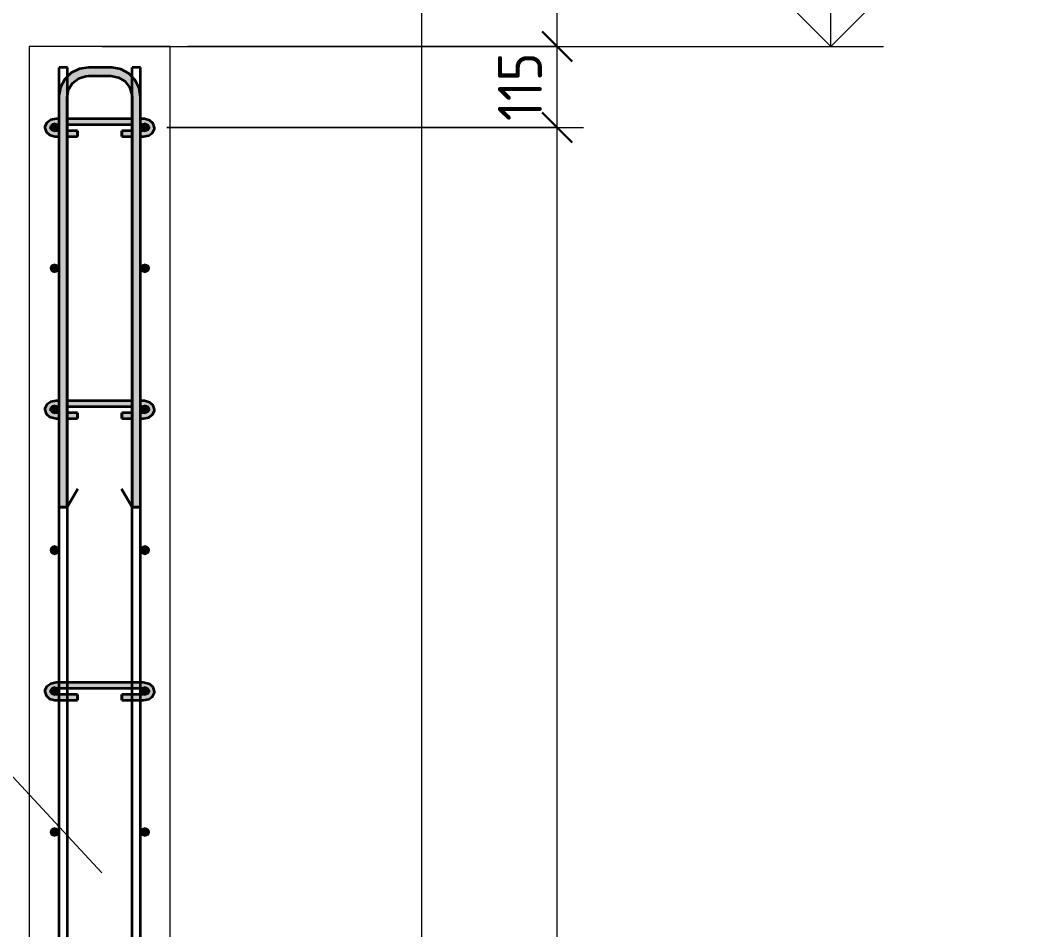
# Model space of a CAD drawing. Header units: millimetres. Extents: x 30199 to 69236, y -5153 to 33423.
# Drawn here: x 64281 to 65714, y -519 to 772 of the extents above; entities that cross this region are included whole.
import ezdxf

# ---------------------------------------------------------------- set-up
doc = ezdxf.new("R2010")
doc.units = ezdxf.units.MM
for name, color, linetype, lineweight in [('AA_Dim', 7, 'Continuous', 9), ('AA_Dim-25', 7, 'Continuous', 9), ('AA_Oformlenie', 7, 'Continuous', 9), ('AA_Vinoska', 7, 'Continuous', 9), ('AA_Visotnaya otmetka', 7, 'Continuous', 9), ('AF_Stena_Опалубка', 253, 'Continuous', 20), ('KR_Armatura', 7, 'Continuous', 20), ('KR_Armatura_Tonkie', 7, 'Continuous', 20)]:
    doc.layers.add(name, color=color, linetype=linetype, lineweight=lineweight)
doc.styles.add('ISOCPEUR_1', font='isocpeur.ttf', dxfattribs={"width": 0.9, "height": 62.5})
doc.dimstyles.new('05_Округл_1мм__прозр_', dxfattribs={"dimscale": 304.8, "dimtxt": 62.248823, "dimasz": 0.139436, "dimexe": 0.123031, "dimexo": 0.082021, "dimgap": 0.008202, "dimtad": 1, "dimdec": 0, "dimdsep": 46, "dimtxsty": 'ISOCPEUR_1', "dimblk1": 'OBLIQUE', "dimblk2": 'OBLIQUE', "dimsah": 1, "dimcen": 0.09, "dimdle": 0.123031, "dimazin": 0, "dimtfac": 1, "dimtdec": 4, "dimtix": 1, "dimtmove": 0, "dimatfit": 3, "dimfxl": 1, "dimtvp": 1, "dimtolj": 1, "dimtzin": 0, "dimlwd": 18, "dimlwe": 18, "dimarcsym": 2})

# ---------------------------------------------------------------- blocks, each defined once
blk = doc.blocks.new('261_Шпилька массив _НесАрм_РабПлоск_ - 8 А240-4175036-2-2 Армирование')
at = {"layer": 'KR_Armatura_Tonkie', "lineweight": 35}
for points in [[(32243.2, 608.2), (32243.2, 615), (32237, 616.5), (32235.6, 618.2), (32235.2, 619.5), (32236.2, 622.3), (32239.3, 624.4), (32243.2, 625.2), (32243.2, 632), (32236.5, 630.8), (32234.3, 629.7), (32230.7, 626.6), (32228.4, 623.8), (32227.2, 619.5), (32228.4, 615.2), (32231.8, 611.5), (32237.3, 609), (32239.3, 608.7)], [(32367, 608.2), (32373.1, 609.1), (32378.3, 611.5), (32381.8, 615.2), (32383, 619.5), (32381.8, 623.8), (32379.4, 627.4), (32374.5, 630.5), (32367, 631.9), (32367, 625.2), (32371, 624.4), (32373.9, 622.3), (32374.9, 619.3), (32374.4, 617.9), (32372.4, 616.3), (32367, 614.9), (32367, 609)], [(32243.2, 208.2), (32243.2, 215), (32237, 216.5), (32235.6, 218.2), (32235.2, 219.5), (32236.2, 222.3), (32239.3, 224.4), (32243.2, 225.2), (32243.2, 232), (32237.1, 231), (32234.3, 229.7), (32230.7, 226.6), (32228.4, 223.8), (32227.2, 219.5), (32228.4, 215.2), (32231.8, 211.5), (32237, 209.1), (32239.3, 208.7)], [(32367, 208.2), (32373.1, 209.1), (32378.3, 211.5), (32381.8, 215.2), (32383, 219.5), (32381.8, 223.8), (32379.4, 227.4), (32374.5, 230.5), (32367, 231.9), (32367, 225.2), (32371, 224.4), (32373.9, 222.3), (32374.9, 219.3), (32374.4, 217.9), (32372.4, 216.3), (32367, 214.9), (32367, 209)], [(32243.2, -191.8), (32243.2, -185), (32237, -183.5), (32235.6, -181.8), (32235.2, -180.5), (32236.2, -177.7), (32239.3, -175.6), (32243.2, -174.8), (32243.2, -168), (32237.1, -169), (32234.3, -170.3), (32230.7, -173.4), (32228.4, -176.2), (32227.2, -180.5), (32228.4, -184.8), (32231.8, -188.5), (32237, -190.9), (32239.3, -191.3)], [(32246.9, -174.8), (32367, -174.8), (32367, -168), (32243.2, -168.1), (32243.2, -174.8), (32244.4, -174.8)], [(32367, -191.8), (32373.1, -190.9), (32378.3, -188.5), (32381.8, -184.8), (32383, -180.5), (32381.8, -176.2), (32379.4, -172.6), (32374.5, -169.5), (32367, -168.1), (32367, -174.8), (32371, -175.6), (32374.1, -178.1), (32374.9, -180.7), (32374.4, -182.1), (32372.4, -183.7), (32367, -185.1), (32367, -191)], [(32363, -176), (32367, -175.9), (32367, -174.8), (32243.2, -174.8), (32243.2, -176), (32351, -176)], [(32273.5, -191.8), (32273.5, -185), (32243.2, -185.1), (32243.2, -191.8), (32259.5, -191.8)], [(32367, -191.8), (32367, -185), (32336.7, -185.1), (32336.7, -191.8), (32363, -191.8)], [(32259.5, -193), (32273.5, -192.8), (32273.5, -191.8), (32243.2, -191.8), (32243.2, -193), (32253.9, -193)], [(32363, -193), (32367, -192.8), (32367, -191.8), (32336.7, -191.8), (32336.7, -193), (32351, -193)]]:
    blk.add_hatch(color=256, dxfattribs=at).paths.add_polyline_path(points)
h = blk.add_hatch(color=256, dxfattribs=at)
h.paths.add_polyline_path([(32283.1, 625.2), (32351, 625.3), (32351, 632), (32259, 631.8), (32259, 625.2), (32259.5, 625.2)])
h.paths.add_polyline_path([(32363, 625.2), (32367, 625.2), (32367, 632), (32363, 631.9), (32363, 625.2)])
h.paths.add_polyline_path([(32246.9, 625.2), (32247, 625.2), (32247, 632), (32243.2, 631.9), (32243.2, 625.2), (32244.4, 625.2)])
h = blk.add_hatch(color=256, dxfattribs=at)
h.paths.add_polyline_path([(32243.2, 607), (32243.2, 608.2), (32237, 609.1), (32231.8, 611.5), (32233.5, 610), (32235.6, 608.7), (32237.1, 608), (32239.7, 607.6)])
h.paths.add_polyline_path([(32235.7, 621), (32237, 622.6), (32243.2, 624.1), (32243.2, 625.2), (32239.2, 624.4), (32236.2, 622.3), (32236, 621.7)])
h = blk.add_hatch(color=256, dxfattribs=at)
h.paths.add_polyline_path([(32283.1, 624), (32351, 624.2), (32351, 625.2), (32259, 625.1), (32259, 624), (32259.5, 624)])
h.paths.add_polyline_path([(32367, 624), (32367, 625.2), (32363, 625.2), (32363, 624)])
h.paths.add_polyline_path([(32243.2, 624), (32247, 624.1), (32246.9, 625.2), (32243.2, 625.2), (32243.2, 624.1)])
h = blk.add_hatch(color=256, dxfattribs=at)
h.paths.add_polyline_path([(32367, 607), (32374.5, 608.5), (32379.4, 611.6), (32381.8, 615.2), (32378.3, 611.5), (32373.1, 609.1), (32367, 608.2), (32367, 607.2)])
h.paths.add_polyline_path([(32374.2, 621.4), (32373.9, 622.3), (32370.3, 624.5), (32367, 625.2), (32367, 624), (32367.6, 623.9), (32374, 621.5)])
h = blk.add_hatch(color=256, dxfattribs=at)
h.paths.add_polyline_path([(32259.5, 608.2), (32273.5, 608.2), (32273.5, 615), (32259, 614.9), (32259, 608.2)])
h.paths.add_polyline_path([(32243.2, 608.2), (32247, 608.3), (32247, 615), (32243.2, 614.9), (32243.2, 609)])
h = blk.add_hatch(color=256, dxfattribs=at)
h.paths.add_polyline_path([(32273.5, 607), (32273.5, 608.2), (32259, 608.2), (32259, 607), (32259.5, 607)])
h.paths.add_polyline_path([(32243.2, 607), (32247, 607.2), (32247, 608.2), (32243.2, 608.2), (32243.2, 607.2)])
h = blk.add_hatch(color=256, dxfattribs=at)
h.paths.add_polyline_path([(32367, 608.2), (32367, 615), (32363, 614.8), (32363, 608.2)])
h.paths.add_polyline_path([(32351, 608.2), (32351, 608.2), (32351, 615), (32336.7, 614.9), (32336.7, 608.2), (32341.6, 608.2)])
h = blk.add_hatch(color=256, dxfattribs=at)
h.paths.add_polyline_path([(32341.6, 607), (32351, 607.2), (32351, 608.2), (32336.7, 608.2), (32336.7, 607)])
h.paths.add_polyline_path([(32367, 607), (32367, 608.2), (32363, 608.1), (32363, 607)])
h = blk.add_hatch(color=256, dxfattribs=at)
h.paths.add_polyline_path([(32283.1, 225.2), (32351, 225.3), (32351, 232), (32259, 231.8), (32259, 225.2), (32259.5, 225.2)])
h.paths.add_polyline_path([(32247, 225.2), (32247, 232), (32243.2, 231.9), (32243.2, 225.2), (32246.9, 225.2)])
h.paths.add_polyline_path([(32367, 225.2), (32367, 232), (32363, 231.9), (32363, 225.2)])
h = blk.add_hatch(color=256, dxfattribs=at)
h.paths.add_polyline_path([(32243.2, 207), (32243.2, 208.2), (32237, 209.1), (32231.8, 211.5), (32231.1, 211.9), (32235.6, 208.7), (32237.1, 208), (32239.7, 207.6)])
h.paths.add_polyline_path([(32235.7, 221), (32237, 222.6), (32243.2, 224.1), (32243.2, 225.2), (32239.2, 224.4), (32236.2, 222.3), (32236, 221.7)])
h = blk.add_hatch(color=256, dxfattribs=at)
h.paths.add_polyline_path([(32283.1, 224), (32351, 224.2), (32351, 225.2), (32259, 225.1), (32259, 224), (32259.5, 224)])
h.paths.add_polyline_path([(32367, 224), (32367, 225.2), (32363, 225.2), (32363, 224)])
h.paths.add_polyline_path([(32243.2, 224), (32247, 224.1), (32246.9, 225.2), (32243.2, 225.2), (32243.2, 224.1)])
h = blk.add_hatch(color=256, dxfattribs=at)
h.paths.add_polyline_path([(32259.5, 208.2), (32273.5, 208.2), (32273.5, 215), (32259, 214.9), (32259, 208.2)])
h.paths.add_polyline_path([(32247, 208.2), (32247, 215), (32243.2, 214.9), (32243.2, 208.2)])
h = blk.add_hatch(color=256, dxfattribs=at)
h.paths.add_polyline_path([(32351, 208.2), (32351, 208.2), (32351, 215), (32336.7, 214.9), (32336.7, 208.2), (32341.6, 208.2)])
h.paths.add_polyline_path([(32363, 208.2), (32367, 208.2), (32367, 215), (32363, 214.8), (32363, 208.9)])
h = blk.add_hatch(color=256, dxfattribs=at)
h.paths.add_polyline_path([(32367, 207), (32374.5, 208.5), (32379.4, 211.6), (32381.8, 215.2), (32378.3, 211.5), (32373.1, 209.1), (32367, 208.2), (32367, 207.2)])
h.paths.add_polyline_path([(32374.2, 221.4), (32373.9, 222.3), (32370.3, 224.5), (32367, 225.2), (32367, 224), (32367.6, 223.9), (32374, 221.5)])
h = blk.add_hatch(color=256, dxfattribs=at)
h.paths.add_polyline_path([(32259.5, 207), (32273.5, 207.2), (32273.5, 208.2), (32259, 208.2), (32259, 207)])
h.paths.add_polyline_path([(32243.2, 207), (32247, 207.2), (32247, 208.2), (32243.2, 208.2), (32243.2, 207.2)])
h = blk.add_hatch(color=256, dxfattribs=at)
h.paths.add_polyline_path([(32351, 207), (32351, 208.2), (32336.7, 208.2), (32336.7, 207), (32351, 207)])
h.paths.add_polyline_path([(32367, 207), (32367, 208.2), (32363, 208.1), (32363, 207)])
h = blk.add_hatch(color=256, dxfattribs=at)
h.paths.add_polyline_path([(32243.2, -193), (32243.2, -191.8), (32237, -190.9), (32231.8, -188.5), (32231.1, -188.1), (32235.6, -191.3), (32237.1, -192), (32239.7, -192.4)])
h.paths.add_polyline_path([(32235.7, -179), (32237, -177.4), (32243.2, -175.9), (32243.2, -174.8), (32239.2, -175.6), (32236.1, -178.1)])
h = blk.add_hatch(color=256, dxfattribs=at)
h.paths.add_polyline_path([(32367, -193), (32374.5, -191.5), (32379.4, -188.4), (32381.8, -184.8), (32378.3, -188.5), (32373.1, -190.9), (32367, -191.8), (32367, -192.8)])
h.paths.add_polyline_path([(32374.2, -178.6), (32373.9, -177.7), (32370.3, -175.5), (32367, -174.8), (32367, -176), (32367.6, -176.1), (32373.9, -178.5)])
for p, q in [((32247, 632), (32243.2, 632)), ((32259.5, 632), (32259, 632)), ((32351, 632), (32259.5, 632)), ((32367, 632), (32363, 632)), ((32243.2, 624), (32247, 624)), ((32259, 624), (32259.5, 624)), ((32259.5, 624), (32351, 624)), ((32363, 624), (32367, 624)), ((32247, 615), (32243.2, 615)), ((32243.2, 607), (32247, 607)), ((32259.5, 615), (32259, 615)), ((32259, 607), (32259.5, 607)), ((32273.5, 615), (32259.5, 615)), ((32259.5, 607), (32273.5, 607)), ((32273.5, 615), (32273.5, 608.2)), ((32273.5, 613.8), (32273.5, 614.9)), ((32273.5, 610), (32273.5, 613.8)), ((32273.5, 607.2), (32273.5, 610)), ((32273.5, 608.2), (32273.5, 607)), ((32351, 615), (32336.7, 615)), ((32336.7, 608.2), (32336.7, 615)), ((32336.7, 614.9), (32336.7, 613.8)), ((32336.7, 613.8), (32336.7, 607.2)), ((32336.7, 607), (32336.7, 608.2)), ((32336.7, 607), (32351, 607)), ((32367, 615), (32363, 615)), ((32363, 607), (32367, 607)), ((32247.1, 232), (32243.2, 232)), ((32259.5, 232), (32259, 232)), ((32351, 232), (32259.5, 232)), ((32367, 232), (32363, 232)), ((32243.2, 224), (32247, 224)), ((32247, 215), (32243.2, 215)), ((32259, 224), (32259.5, 224)), ((32259.5, 215), (32259, 215)), ((32259.5, 224), (32351, 224)), ((32273.5, 215), (32259.5, 215)), ((32273.5, 215), (32273.5, 208.2)), ((32351, 215), (32336.7, 215)), ((32336.7, 208.2), (32336.7, 215)), ((32363, 224), (32367, 224)), ((32367, 215), (32363, 215)), ((32243.2, 207), (32247, 207)), ((32259, 207), (32259.5, 207)), ((32259.5, 207), (32273.5, 207)), ((32273.5, 213.8), (32273.5, 214.9)), ((32273.5, 207.2), (32273.5, 213.8)), ((32273.5, 208.2), (32273.5, 207)), ((32336.7, 214.9), (32336.7, 213.8)), ((32336.7, 213.8), (32336.7, 207.2)), ((32336.7, 207), (32336.7, 208.2)), ((32336.7, 207), (32351, 207)), ((32363, 207), (32367, 207)), ((32247.5, -168), (32243.2, -168)), ((32259.5, -168), (32247.5, -168)), ((32351, -168), (32259.5, -168)), ((32363, -168), (32351, -168)), ((32367, -168), (32363, -168)), ((32243.2, -176), (32247.5, -176)), ((32247.5, -185), (32243.2, -185)), ((32247.5, -176), (32259.5, -176)), ((32259.5, -185), (32247.5, -185)), ((32259.5, -176), (32351, -176)), ((32273.5, -185), (32259.5, -185)), ((32273.5, -185), (32273.5, -191.8)), ((32273.5, -186.2), (32273.5, -185.1)), ((32273.5, -192.8), (32273.5, -186.2)), ((32351, -185), (32336.7, -185)), ((32336.7, -191.8), (32336.7, -185)), ((32336.7, -185.1), (32336.7, -186.2)), ((32336.7, -186.2), (32336.7, -192.8)), ((32351, -176), (32363, -176)), ((32363, -185), (32351, -185)), ((32363, -176), (32367, -176)), ((32367, -185), (32363, -185)), ((32243.2, -193), (32247.5, -193)), ((32247.5, -193), (32259.5, -193)), ((32259.5, -193), (32273.5, -193)), ((32273.5, -191.8), (32273.5, -193)), ((32336.7, -193), (32336.7, -191.8)), ((32336.7, -193), (32351, -193)), ((32351, -193), (32363, -193)), ((32363, -193), (32367, -193))]:
    blk.add_line(p, q, dxfattribs=at)
at = {"layer": 'KR_Armatura_Tonkie', "lineweight": 35, "flags": 128}
for points in [[(32243.2, 632), (32235.6, 630.5), (32230, 626.6), (32227.3, 621.1), (32227.2, 619.5)], [(32383, 619.5), (32381.1, 625.4), (32376.1, 629.8), (32368.9, 631.9), (32367, 632)], [(32227.2, 619.5), (32229, 613.6), (32234, 609.2), (32241.3, 607.1), (32243.2, 607)], [(32235.2, 619.5), (32236.1, 621.5), (32239.9, 623.6), (32243.2, 624)], [(32243.2, 615), (32238.1, 616.1), (32235.5, 618.3), (32235.2, 619.5)], [(32367, 624), (32372, 622.9), (32374.7, 620.7), (32375, 619.5)], [(32367, 607), (32374.6, 608.5), (32380.2, 612.4), (32382.9, 617.9), (32383, 619.5)], [(32375, 619.5), (32374, 617.5), (32370.3, 615.5), (32367, 615)], [(32243.2, 232), (32235.6, 230.5), (32230, 226.6), (32227.3, 221.1), (32227.2, 219.5)], [(32383, 219.5), (32381.1, 225.4), (32376.1, 229.8), (32368.9, 231.9), (32367, 232)], [(32227.2, 219.5), (32229, 213.6), (32234, 209.2), (32241.3, 207.1), (32243.2, 207)], [(32235.2, 219.5), (32236.1, 221.5), (32239.9, 223.6), (32243.2, 224)], [(32243.2, 215), (32238.1, 216.1), (32235.5, 218.3), (32235.2, 219.5)], [(32367, 224), (32372, 222.9), (32374.7, 220.7), (32375, 219.5)], [(32367, 207), (32374.6, 208.5), (32380.2, 212.4), (32382.9, 217.9), (32383, 219.5)], [(32375, 219.5), (32374, 217.5), (32370.3, 215.5), (32367, 215)], [(32243.2, -168), (32235.6, -169.5), (32230, -173.4), (32227.3, -178.9), (32227.2, -180.5)], [(32383, -180.5), (32381.1, -174.6), (32376.1, -170.2), (32368.9, -168.1), (32367, -168)], [(32227.2, -180.5), (32229, -186.4), (32234, -190.8), (32241.3, -192.9), (32243.2, -193)], [(32235.2, -180.5), (32236.1, -178.5), (32239.9, -176.4), (32243.2, -176)], [(32243.2, -185), (32238.1, -183.9), (32235.5, -181.7), (32235.2, -180.5)], [(32367, -176), (32372, -177.1), (32374.7, -179.3), (32375, -180.5)], [(32367, -193), (32374.6, -191.5), (32380.2, -187.6), (32382.9, -182.1), (32383, -180.5)], [(32375, -180.5), (32374, -182.5), (32370.3, -184.5), (32367, -185)]]:
    blk.add_lwpolyline(points, dxfattribs=at)
blk = doc.blocks.new('350_Стержень П торец СК-СГ _НесАрм_РабПлоск_ - 350_Стержень П торец СК-СГ _НесАрм_РабПлоск_-4048872-2-2 Армирование')
at = {"layer": 'KR_Armatura_Tonkie', "lineweight": 35}
for points in [[(32253, 663), (32259, 663), (32260, 670.8), (32263.1, 678.2), (32267.8, 684.2), (32274.3, 689.1), (32281.3, 692), (32289, 693.2), (32289, 705), (32278.1, 703.6), (32267.7, 699.2), (32259.3, 692.7), (32252.6, 684), (32248.4, 673.9), (32247.2, 663), (32251.4, 663)], [(32313, 693), (32321, 693.2), (32321, 705), (32289, 704.8), (32289, 693), (32312.4, 693)], [(32358.6, 663), (32363, 663.1), (32361.6, 673.9), (32357.4, 684), (32350.7, 692.7), (32341.6, 699.5), (32331.9, 703.6), (32321, 704.8), (32321.2, 693), (32328.8, 692), (32336.2, 688.9), (32342.2, 684.2), (32347.1, 677.7), (32350, 670.7), (32351.2, 663), (32357, 663)], [(32253, 81.1), (32259, 81.1), (32258.8, 663), (32247, 663), (32247.2, 81.1), (32251.4, 81.1)], [(32357, 81.1), (32363, 81.1), (32362.8, 663), (32351, 663), (32351.2, 81.1), (32355.4, 81.1)]]:
    blk.add_hatch(color=256, dxfattribs=at).paths.add_polyline_path(points)
for p, q in [((32321, 705), (32289, 705)), ((32289, 693), (32321, 693)), ((32247, 663), (32247, 81.1)), ((32259, 663), (32259.5, 665.7)), ((32259, 81.1), (32259, 663)), ((32351, 663), (32351, 81.1)), ((32363, 81.1), (32363, 663)), ((32259.5, 82), (32274, 107.1)), ((32351, 81.2), (32336, 107.1)), ((32247.2, 81.1), (32247, 81.1)), ((32259, 81.1), (32247.4, 81.1)), ((32247.4, 81.1), (32258.8, 81.1)), ((32259, 81.1), (32259.5, 82)), ((32363, 81.1), (32351, 81.1)), ((32351.2, 81.1), (32362.8, 81.1))]:
    blk.add_line(p, q, dxfattribs=at)
at = {"layer": 'KR_Armatura_Tonkie', "lineweight": 35, "flags": 128}
for points in [[(32289, 705), (32276.3, 703), (32264.8, 697.3), (32259.5, 692.2)], [(32351, 691.7), (32346.4, 696.4), (32335.1, 702.5), (32322.5, 705), (32321, 705)], [(32259.5, 692.2), (32255.6, 688.4), (32249.4, 677.1), (32247.5, 666.9)], [(32259.5, 665.7), (32261, 673.7), (32266.6, 682.9), (32275.1, 689.6), (32285.5, 692.8), (32289, 693)], [(32321, 693), (32331.7, 691), (32340.9, 685.4), (32347.6, 676.9), (32350.8, 666.5), (32351, 663.2)], [(32363, 663.1), (32361, 675.7), (32355.3, 687.2), (32351, 691.7)], [(32247.5, 666.9), (32247, 664.5), (32247, 663)]]:
    blk.add_lwpolyline(points, dxfattribs=at)
blk = doc.blocks.new('011_Прямоугольник обрыва _ЭлУзла_ - 011_Прямоугольник обрыва _ЭлУзла_-4175773-2-2 Армирование')
at = {"layer": 'AA_Oformlenie'}
blk.add_line((32761.7, 803.8), (32761.7, -1708.5), dxfattribs=at)
blk = doc.blocks.new('DIMBLOCK102-2-2 Армирование')
at = {"layer": 'AA_Dim-25', "lineweight": 30}
for p, q in [((65042.9, 620), (65021.6, 641.2)), ((65042.9, 620), (65064.1, 598.7)), ((65042.9, -2580), (65021.6, -2558.8)), ((65042.9, -2580), (65064.1, -2601.3))]:
    blk.add_line(p, q, dxfattribs=at)
at = {"layer": 'AA_Dim-25', "lineweight": 18}
for p, q in [((64488.5, 620), (65080.4, 620)), ((65042.9, 620), (64488.5, 620)), ((65042.9, -2580), (65042.9, 620)), ((64488.5, -2580), (65080.4, -2580)), ((65042.9, -2580), (64488.5, -2580))]:
    blk.add_line(p, q, dxfattribs=at)
at = {"layer": 'AA_Dim-25', "color": 0, "lineweight": 18, "insert": (64958.7, -1191.9), "char_height": 62.5, "width": 508.525, "attachment_point": 1, "rotation": 90, "line_spacing_factor": 1.149209, "style": 'ISOCPEUR_1'}
blk.add_mtext('200х16=3200', dxfattribs=at)
blk = doc.blocks.new('_Oblique')
at = {"color": 0, "linetype": 'ByBlock', "lineweight": -2}
blk.add_line((-0.5, -0.5), (0.5, 0.5), dxfattribs=at)
blk = doc.blocks.new('DIMBLOCK103-2-2 Армирование')
at = {"layer": 'AA_Dim-25', "lineweight": 30}
for p, q in [((65042.9, 735), (65021.6, 756.2)), ((65042.9, 735), (65064.1, 713.7)), ((65042.9, 620), (65021.6, 641.2)), ((65042.9, 620), (65064.1, 598.7))]:
    blk.add_line(p, q, dxfattribs=at)
at = {"layer": 'AA_Dim-25', "lineweight": 18}
for p, q in [((64518.4, 735), (65080.4, 735)), ((65042.9, 735), (64518.4, 735)), ((65042.9, 620), (65042.9, 735)), ((64488.5, 620), (65080.4, 620)), ((65042.9, 620), (64488.5, 620))]:
    blk.add_line(p, q, dxfattribs=at)
at = {"layer": 'AA_Dim-25', "color": 0, "lineweight": 18, "insert": (64958.7, 629), "char_height": 62.5, "width": 116.357, "attachment_point": 1, "rotation": 90, "line_spacing_factor": 1.149209, "style": 'ISOCPEUR_1'}
blk.add_mtext('115', dxfattribs=at)
blk = doc.blocks.new('DIMBLOCK104-2-2 Армирование')
at = {"layer": 'AA_Dim-25', "lineweight": 30}
for p, q in [((65042.9, 965), (65021.6, 986.2)), ((65042.9, 965), (65064.1, 943.7)), ((65042.9, 735), (65021.6, 756.2)), ((65042.9, 735), (65064.1, 713.7))]:
    blk.add_line(p, q, dxfattribs=at)
at = {"layer": 'AA_Dim-25', "lineweight": 18}
for p, q in [((64518.4, 965), (65080.4, 965)), ((65042.9, 965), (64518.4, 965)), ((65042.9, 735), (65042.9, 965)), ((64518.4, 735), (65080.4, 735)), ((65042.9, 735), (64518.4, 735))]:
    blk.add_line(p, q, dxfattribs=at)
at = {"layer": 'AA_Dim-25', "color": 0, "lineweight": 18, "insert": (64958.7, 790.7), "char_height": 62.5, "width": 142.215, "attachment_point": 1, "rotation": 90, "line_spacing_factor": 1.149209, "style": 'ISOCPEUR_1'}
blk.add_mtext('230', dxfattribs=at)
blk = doc.blocks.new('Высотные отметки - Стрелка вверх-400292-2-2 Армирование')
at = {"layer": 'AA_Vinoska'}
for p, q in [((31149.4, -2505), (30866.9, -2505)), ((31149.4, -2630), (31149.4, -2505)), ((31149.4, -2630), (31096.4, -2577)), ((31149.4, -2630), (31202.5, -2577)), ((31224.4, -2630), (31074.4, -2630))]:
    blk.add_line(p, q, dxfattribs=at)

msp = doc.modelspace()

# ---------------------------------------------------------------- hatches: boundary and pattern name
at = {"layer": 'KR_Armatura'}
h = msp.add_hatch(color=256, dxfattribs=at)
edge = h.paths.add_edge_path()
edge.add_arc((64329.3868, 620), 6, 0, 360)
for points in [[(64329.3868, 614), (64334.583, 617), (64334.583, 623), (64329.3868, 626), (64324.1907, 623), (64324.1907, 617), (64327.6154, 615.0227)], [(64457.5082, 614), (64462.7044, 617), (64462.7044, 623), (64457.5082, 626), (64452.3121, 623), (64452.3121, 617)], [(64329.3868, 414), (64334.583, 417), (64334.583, 423), (64329.3868, 426), (64324.1907, 423), (64324.1907, 417)], [(64457.5082, 414), (64462.7044, 417), (64462.7044, 423), (64457.5082, 426), (64452.3121, 423), (64452.3121, 417)], [(64329.3868, 214), (64334.583, 217), (64334.583, 223), (64329.3868, 226), (64324.1907, 223), (64324.1907, 217), (64327.6154, 215.0227)], [(64457.5082, 214), (64462.7044, 217), (64462.7044, 223), (64457.5082, 226), (64452.3121, 223), (64452.3121, 217), (64454.0988, 215.9684)], [(64329.3868, 14), (64334.583, 17), (64334.583, 23), (64329.3868, 26), (64324.1907, 23), (64324.1907, 17)], [(64457.5082, 14), (64462.7044, 17), (64462.7044, 23), (64457.5082, 26), (64452.3121, 23), (64452.3121, 17)], [(64329.3868, -186), (64334.583, -183), (64334.583, -177), (64329.3868, -174), (64324.1907, -177), (64324.1907, -183), (64327.6154, -184.9773)], [(64457.5082, -186), (64462.7044, -183), (64462.7044, -177), (64457.5082, -174), (64452.3121, -177), (64452.3121, -183)], [(64329.3868, -386), (64334.583, -383), (64334.583, -377), (64329.3868, -374), (64324.1907, -377), (64324.1907, -383)], [(64457.5082, -386), (64462.7044, -383), (64462.7044, -377), (64457.5082, -374), (64452.3121, -377), (64452.3121, -383)]]:
    msp.add_hatch(color=256, dxfattribs=at).paths.add_polyline_path(points)
h = msp.add_hatch(color=256, dxfattribs=at)
edge = h.paths.add_edge_path()
edge.add_arc((64457.5082, 620), 6, 0, 360)
h = msp.add_hatch(color=256, dxfattribs=at)
edge = h.paths.add_edge_path()
edge.add_arc((64329.3868, 420), 6, 0, 360)
h = msp.add_hatch(color=256, dxfattribs=at)
edge = h.paths.add_edge_path()
edge.add_arc((64457.5082, 420), 6, 0, 360)
h = msp.add_hatch(color=256, dxfattribs=at)
edge = h.paths.add_edge_path()
edge.add_arc((64329.3868, 220), 6, 0, 360)
h = msp.add_hatch(color=256, dxfattribs=at)
edge = h.paths.add_edge_path()
edge.add_arc((64457.5082, 220), 6, 0, 360)
h = msp.add_hatch(color=256, dxfattribs=at)
edge = h.paths.add_edge_path()
edge.add_arc((64329.3868, 20), 6, 0, 360)
h = msp.add_hatch(color=256, dxfattribs=at)
edge = h.paths.add_edge_path()
edge.add_arc((64457.5082, 20), 6, 0, 360)
h = msp.add_hatch(color=256, dxfattribs=at)
edge = h.paths.add_edge_path()
edge.add_arc((64329.3868, -180), 6, 0, 360)
h = msp.add_hatch(color=256, dxfattribs=at)
edge = h.paths.add_edge_path()
edge.add_arc((64457.5082, -180), 6, 0, 360)
h = msp.add_hatch(color=256, dxfattribs=at)
edge = h.paths.add_edge_path()
edge.add_arc((64329.3868, -380), 6, 0, 360)
h = msp.add_hatch(color=256, dxfattribs=at)
edge = h.paths.add_edge_path()
edge.add_arc((64457.5082, -380), 6, 0, 360)

# ---------------------------------------------------------------- linework, layer by layer
at = {"layer": 'AA_Vinoska'}
msp.add_line((64396.5553, -438.005), (64263.9825, -295.2358), dxfattribs=at)
at = {"layer": 'AA_Visotnaya otmetka'}
for q in [(65431.3116, 734.9996), (64397.0447, 734.9996)]:
    msp.add_line((64397.0447, 734.9996), q, dxfattribs=at)
at = {"layer": 'AF_Stena_Опалубка'}
for p, q in [((64493.3631, 734.9996), (64293.3631, 734.9996)), ((64293.3631, 734.9996), (64293.3631, -2630)), ((64493.3631, -2630), (64493.3631, 734.9996))]:
    msp.add_line(p, q, dxfattribs=at)
at = {"layer": 'KR_Armatura'}
for p, q in [((64329.3868, 626), (64324.1907, 623)), ((64324.1907, 623), (64324.1907, 617)), ((64324.1907, 617), (64327.6154, 615.0227)), ((64334.583, 623), (64329.3868, 626)), ((64329.3868, 614), (64334.583, 617)), ((64334.583, 617), (64334.583, 623)), ((64457.5082, 626), (64452.3121, 623)), ((64452.3121, 623), (64452.3121, 617)), ((64452.3121, 617), (64457.5082, 614)), ((64462.7044, 623), (64457.5082, 626)), ((64457.5082, 614), (64462.7044, 617)), ((64462.7044, 617), (64462.7044, 623)), ((64327.6154, 615.0227), (64329.3868, 614)), ((64329.3868, 426), (64324.1907, 423)), ((64324.1907, 423), (64324.1907, 417)), ((64324.1907, 417), (64329.3868, 414)), ((64334.583, 423), (64329.3868, 426)), ((64329.3868, 414), (64334.583, 417)), ((64334.583, 417), (64334.583, 423)), ((64457.5082, 426), (64452.3121, 423)), ((64452.3121, 423), (64452.3121, 417)), ((64452.3121, 417), (64457.5082, 414)), ((64462.7044, 423), (64457.5082, 426)), ((64457.5082, 414), (64462.7044, 417)), ((64462.7044, 417), (64462.7044, 423)), ((64329.3868, 226), (64324.1907, 223)), ((64324.1907, 223), (64324.1907, 217)), ((64324.1907, 217), (64327.6154, 215.0227)), ((64327.6154, 215.0227), (64329.3868, 214)), ((64334.583, 223), (64329.3868, 226)), ((64329.3868, 214), (64334.583, 217)), ((64334.583, 217), (64334.583, 223)), ((64457.5082, 226), (64452.3121, 223)), ((64452.3121, 223), (64452.3121, 217)), ((64452.3121, 217), (64454.0988, 215.9684)), ((64454.0988, 215.9684), (64457.5082, 214)), ((64462.7044, 223), (64457.5082, 226)), ((64457.5082, 214), (64462.7044, 217)), ((64462.7044, 217), (64462.7044, 223)), ((64329.3868, 26), (64324.1907, 23)), ((64324.1907, 23), (64324.1907, 17)), ((64324.1907, 17), (64329.3868, 14)), ((64334.583, 23), (64329.3868, 26)), ((64329.3868, 14), (64334.583, 17)), ((64334.583, 17), (64334.583, 23)), ((64457.5082, 26), (64452.3121, 23)), ((64452.3121, 23), (64452.3121, 17)), ((64452.3121, 17), (64457.5082, 14)), ((64462.7044, 23), (64457.5082, 26)), ((64457.5082, 14), (64462.7044, 17)), ((64462.7044, 17), (64462.7044, 23)), ((64329.3868, -174), (64324.1907, -177)), ((64324.1907, -177), (64324.1907, -183)), ((64324.1907, -183), (64327.6154, -184.9773)), ((64327.6154, -184.9773), (64329.3868, -186)), ((64334.583, -177), (64329.3868, -174)), ((64329.3868, -186), (64334.583, -183)), ((64334.583, -183), (64334.583, -177)), ((64457.5082, -174), (64452.3121, -177)), ((64452.3121, -177), (64452.3121, -183)), ((64452.3121, -183), (64457.5082, -186)), ((64462.7044, -177), (64457.5082, -174)), ((64457.5082, -186), (64462.7044, -183)), ((64462.7044, -183), (64462.7044, -177)), ((64329.3868, -374), (64324.1907, -377)), ((64324.1907, -377), (64324.1907, -383)), ((64324.1907, -383), (64329.3868, -386)), ((64334.583, -377), (64329.3868, -374)), ((64329.3868, -386), (64334.583, -383)), ((64334.583, -383), (64334.583, -377)), ((64457.5082, -374), (64452.3121, -377)), ((64452.3121, -377), (64452.3121, -383)), ((64452.3121, -383), (64457.5082, -386)), ((64462.7044, -377), (64457.5082, -374)), ((64457.5082, -386), (64462.7044, -383)), ((64462.7044, -383), (64462.7044, -377))]:
    msp.add_line(p, q, dxfattribs=at)
for centre in [(64329.3868, 620), (64457.5082, 620), (64329.3868, 420), (64457.5082, 420), (64329.3868, 220), (64457.5082, 220), (64329.3868, 20), (64457.5082, 20), (64329.3868, -180), (64457.5082, -180), (64329.3868, -380), (64457.5082, -380)]:
    msp.add_circle(centre, 6, dxfattribs=at)
at = {"layer": 'KR_Armatura_Tonkie', "lineweight": 35}
for p, q in [((64347.8521, 705), (64335.8521, 705)), ((64335.8521, -2622), (64335.8521, 705)), ((64347.8521, -2622), (64347.8521, 705)), ((64451.3521, 705), (64439.3521, 705)), ((64439.3521, -2622), (64439.3521, 705)), ((64451.3521, -2630), (64451.3521, 705))]:
    msp.add_line(p, q, dxfattribs=at)

# ---------------------------------------------------------------- block references
at = {"layer": 'AA_Oformlenie'}
msp.add_blockref('011_Прямоугольник обрыва _ЭлУзла_ - 011_Прямоугольник обрыва _ЭлУзла_-4175773-2-2 Армирование', (32088.3633, 0), dxfattribs=at)
at = {"layer": 'AA_Visotnaya otmetka', "extrusion": (0, 0, -1)}
msp.add_blockref('Высотные отметки - Стрелка вверх-400292-2-2 Армирование', (-96580.7378, 3364.9996), dxfattribs=at)
at = {"layer": 'KR_Armatura_Tonkie', "lineweight": 35}
for name in ['350_Стержень П торец СК-СГ _НесАрм_РабПлоск_ - 350_Стержень П торец СК-СГ _НесАрм_РабПлоск_-4048872-2-2 Армирование', '261_Шпилька массив _НесАрм_РабПлоск_ - 8 А240-4175036-2-2 Армирование']:
    msp.add_blockref(name, (32088.3633, 0), dxfattribs=at)

# ---------------------------------------------------------------- dimensions: what is measured, and where the dimension line sits
at = {"layer": 'AA_Dim', "lineweight": 18}
for base, p1, p2, override, picture, middle in [((65042.8638, 964.9996), (64493.3631, 734.9996), (64493.3631, 964.9996), {"dimpost": '<>', "dimfxl": 230}, 'DIMBLOCK104-2-2 Армирование', (65009.1138, 849.9996)), ((65042.8638, 734.9996), (64463.5082, 620), (64493.3631, 734.9996), {"dimpost": '<>', "dimfxl": 118.811717}, 'DIMBLOCK103-2-2 Армирование', (65009.1138, 677.4998)), ((65042.8638, 620), (64463.5082, -2580), (64463.5082, 620), {"dimpost": '200х16=<>', "dimfxl": 3200}, 'DIMBLOCK102-2-2 Армирование', (65009.1138, -980))]:
    dim = msp.add_linear_dim(base=base, p1=p1, p2=p2, angle=90, dimstyle='05_Округл_1мм__прозр_', override=override, dxfattribs=at)
    dim.commit()
    dim.dimension.update_dxf_attribs({"geometry": picture, "text_midpoint": middle})

doc.saveas('drawing.dxf')
